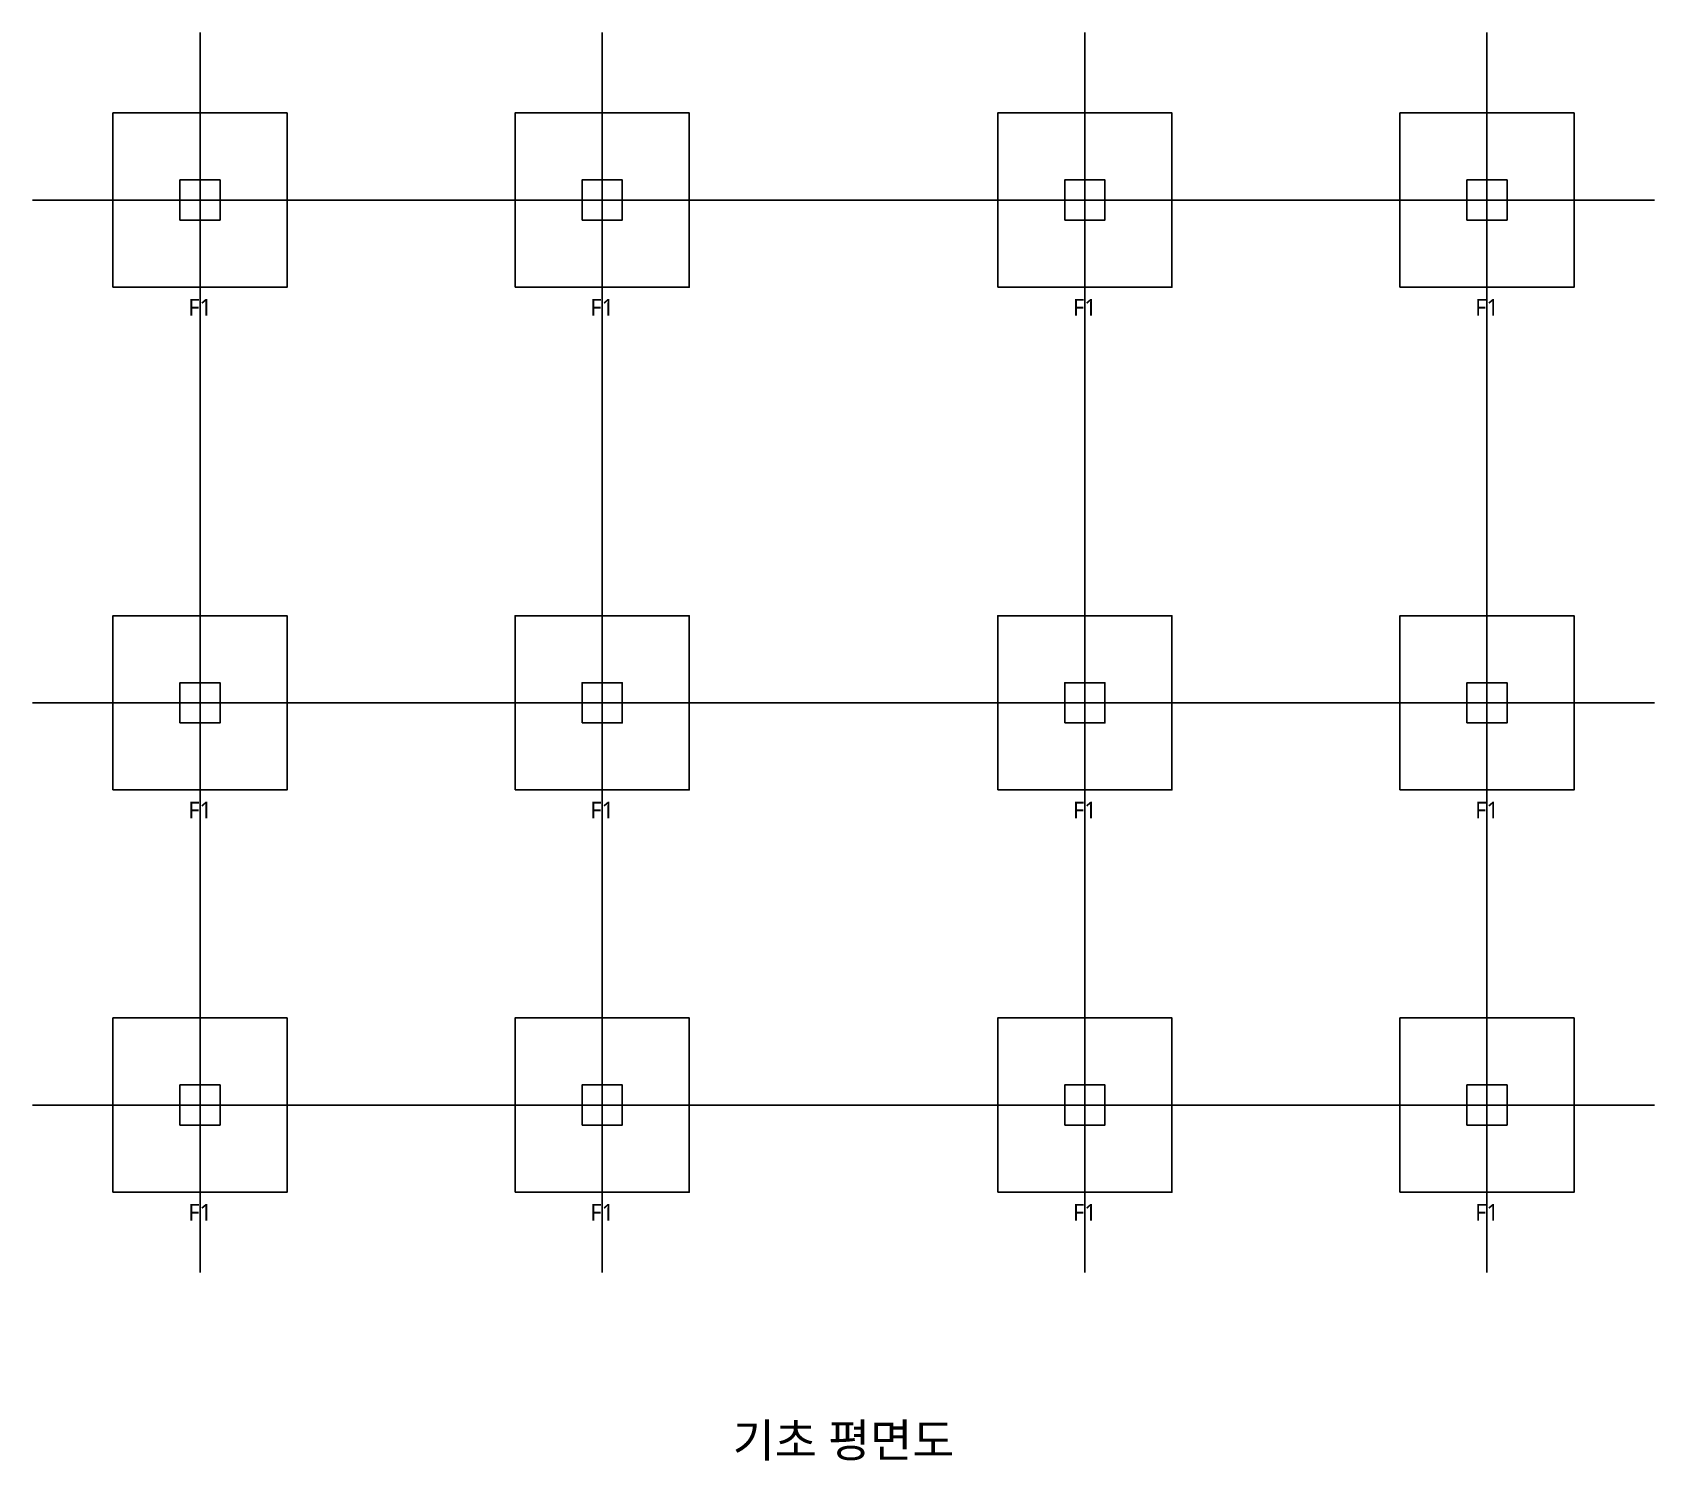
# Model space of a CAD drawing. Header units: millimetres. Extents: x -5500 to 18700, y 35697 to 57000.
import ezdxf
from ezdxf.enums import TextEntityAlignment as Align

# ---------------------------------------------------------------- set-up
doc = ezdxf.new("R2010")
doc.units = ezdxf.units.MM
for name, color, linetype in [('S-COLU', 7, 'Continuous'), ('S-FOOT', 6, 'Continuous'), ('S-GRID', 1, 'Continuous'), ('S-TITLE', 7, 'Continuous')]:
    doc.layers.add(name, color=color, linetype=linetype)
doc.styles.add('KOR', font='malgun.ttf')

msp = doc.modelspace()

# ---------------------------------------------------------------- linework, layer by layer
at = {"layer": 'S-COLU'}
for points in [[(-3300, 54200), (-2700, 54200), (-2700, 54800), (-3300, 54800)], [(2700, 54200), (3300, 54200), (3300, 54800), (2700, 54800)], [(9900, 54200), (10500, 54200), (10500, 54800), (9900, 54800)], [(15900, 54200), (16500, 54200), (16500, 54800), (15900, 54800)], [(-3300, 46700), (-2700, 46700), (-2700, 47300), (-3300, 47300)], [(2700, 46700), (3300, 46700), (3300, 47300), (2700, 47300)], [(9900, 46700), (10500, 46700), (10500, 47300), (9900, 47300)], [(15900, 46700), (16500, 46700), (16500, 47300), (15900, 47300)], [(-3300, 40700), (-2700, 40700), (-2700, 41300), (-3300, 41300)], [(2700, 40700), (3300, 40700), (3300, 41300), (2700, 41300)], [(9900, 40700), (10500, 40700), (10500, 41300), (9900, 41300)], [(15900, 40700), (16500, 40700), (16500, 41300), (15900, 41300)]]:
    msp.add_lwpolyline(points, close=True, dxfattribs=at)
at = {"layer": 'S-FOOT'}
for points in [[(-4300, 53200), (-1700, 53200), (-1700, 55800), (-4300, 55800)], [(1700, 53200), (4300, 53200), (4300, 55800), (1700, 55800)], [(8900, 53200), (11500, 53200), (11500, 55800), (8900, 55800)], [(14900, 53200), (17500, 53200), (17500, 55800), (14900, 55800)], [(-4300, 45700), (-1700, 45700), (-1700, 48300), (-4300, 48300)], [(1700, 45700), (4300, 45700), (4300, 48300), (1700, 48300)], [(8900, 45700), (11500, 45700), (11500, 48300), (8900, 48300)], [(14900, 45700), (17500, 45700), (17500, 48300), (14900, 48300)], [(-4300, 39700), (-1700, 39700), (-1700, 42300), (-4300, 42300)], [(1700, 39700), (4300, 39700), (4300, 42300), (1700, 42300)], [(8900, 39700), (11500, 39700), (11500, 42300), (8900, 42300)], [(14900, 39700), (17500, 39700), (17500, 42300), (14900, 42300)]]:
    msp.add_lwpolyline(points, close=True, dxfattribs=at)
at = {"layer": 'S-GRID'}
for p, q in [((-3000, 38500), (-3000, 57000)), ((3000, 38500), (3000, 57000)), ((10200, 38500), (10200, 57000)), ((16200, 38500), (16200, 57000)), ((-5500, 54500), (18700, 54500)), ((-5500, 47000), (18700, 47000)), ((-5500, 41000), (18700, 41000))]:
    msp.add_line(p, q, dxfattribs=at)

# ---------------------------------------------------------------- texts
at = {"layer": 'S-FOOT', "style": 'KOR'}
for p in [(-3000, 52900), (3000, 52900), (10200, 52900), (16200, 52900), (-3000, 45400), (3000, 45400), (10200, 45400), (16200, 45400), (-3000, 39400), (3000, 39400), (10200, 39400), (16200, 39400)]:
    msp.add_text('F1', height=250, dxfattribs=at).set_placement(p, align=Align.MIDDLE_CENTER)
at = {"layer": 'S-TITLE', "style": 'KOR'}
msp.add_text('기초 평면도', height=500, dxfattribs=at).set_placement((6600, 36000), align=Align.MIDDLE_CENTER)

doc.saveas('drawing.dxf')
